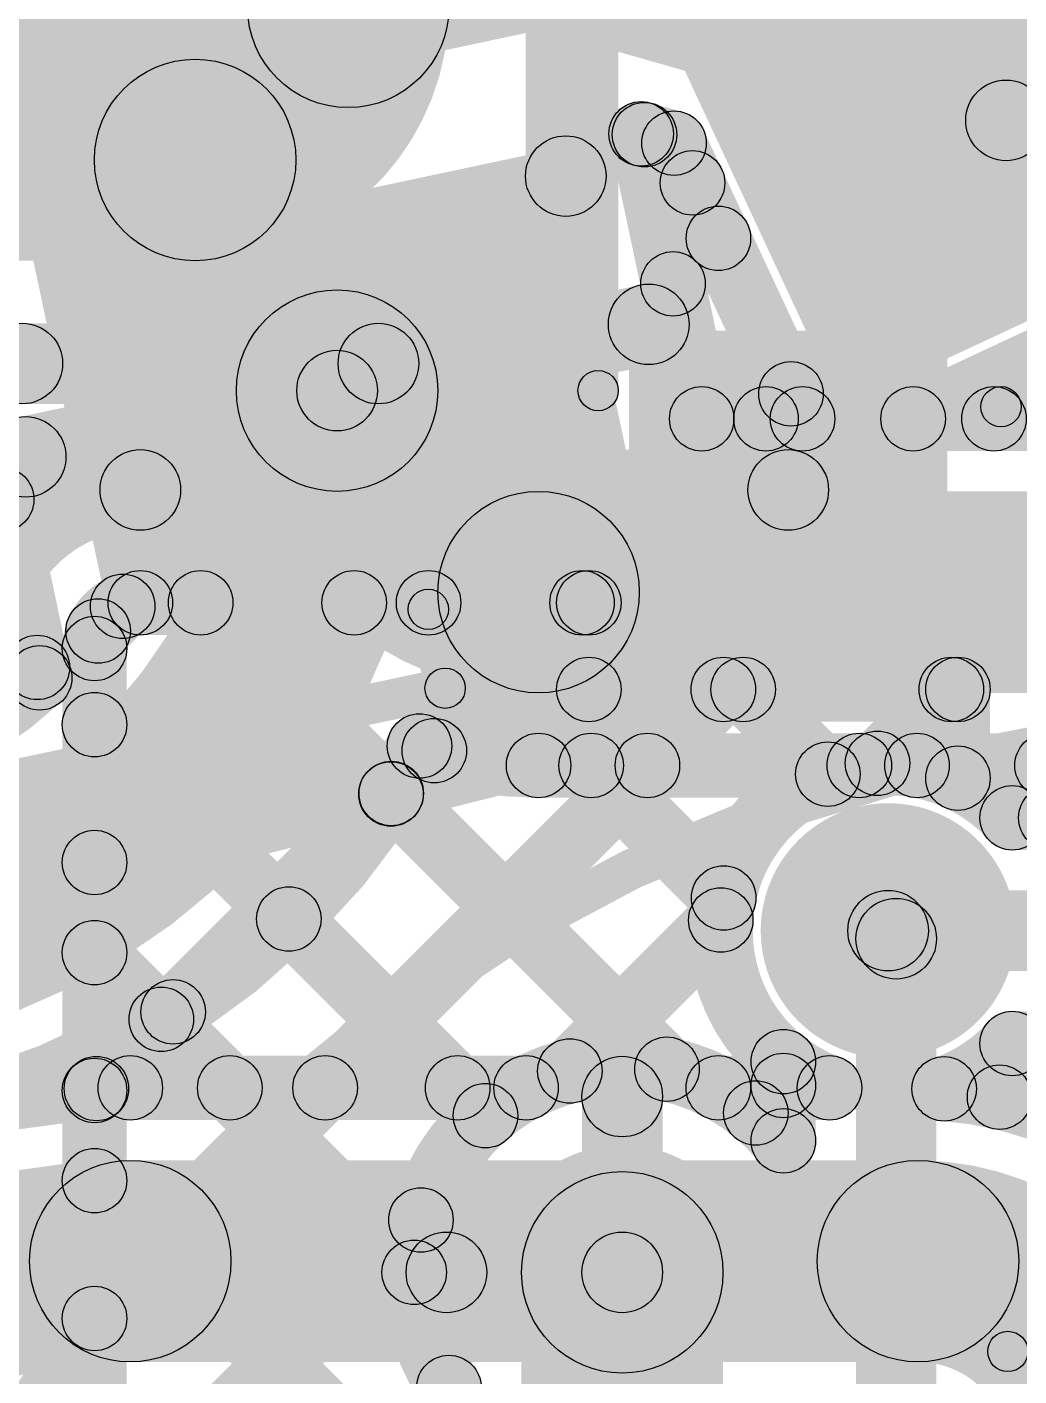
# Model space of a CAD drawing. Header units: millimetres. Extents: x -2.17 to 2.17, y -2.17 to 2.17.
# Drawn here: x 0.1841 to 0.3072, y -0.8829 to -0.7155 of the extents above; entities that cross this region are included whole.
import ezdxf

# ---------------------------------------------------------------- set-up
doc = ezdxf.new("R2010")
doc.units = ezdxf.units.MM
doc.header["$MEASUREMENT"] = 0
for name, color, linetype in [('BottomLayer', 5, 'Continuous'), ('BottomOverlay', 54, 'Continuous'), ('BottomPaste', 16, 'Continuous'), ('BottomSolder', 6, 'Continuous'), ('Mechanical2', 216, 'Continuous'), ('TopLayer', 1, 'Continuous'), ('TopOverlay', 2, 'Continuous'), ('TopPaste', 8, 'Continuous'), ('TopSolder', 216, 'Continuous'), ('ViaHoleLayer', 16, 'Continuous')]:
    doc.layers.add(name, color=color, linetype=linetype)

# ---------------------------------------------------------------- blocks, each defined once
blk = doc.blocks.new('YS_SBZ9032C03R16_B_10')
at = {"layer": 'BottomOverlay', "const_width": 0.005}
blk.add_lwpolyline([(0.17434, -0.04428, -0.777083), (-0.17427, -0.04458)], format="xyb", dxfattribs=at)
blk = doc.blocks.new('WS2812B_M____249')
at = {"layer": 'TopLayer'}
for points in [[(0.03504, 0.05079), (0.09409, 0.05079), (0.09409, 0.01142), (0.03504, 0.01142)], [(0.03504, -0.01142), (0.09409, -0.01142), (0.09409, -0.05079), (0.03504, -0.05079)]]:
    blk.add_hatch(color=1, dxfattribs=at).paths.add_polyline_path(points)
at = {"layer": 'TopOverlay'}
h = blk.add_hatch(color=2, dxfattribs=at)
edge = h.paths.add_edge_path()
edge.add_arc((0.07, -0.06), 0.0025, 0, 360)
for points in [[(0.0675, -0.06), (0.0725, -0.06), (0.0725, -0.07), (0.0675, -0.07)], [(-0.07, -0.0725), (-0.07, -0.0675), (0.07, -0.0675), (0.07, -0.0725)]]:
    blk.add_hatch(color=2, dxfattribs=at).paths.add_polyline_path(points)
h = blk.add_hatch(color=2, dxfattribs=at)
edge = h.paths.add_edge_path()
edge.add_arc((0.07, -0.07), 0.0025, 0, 360)
h = blk.add_hatch(color=2, dxfattribs=at)
edge = h.paths.add_edge_path()
edge.add_arc((0.07, -0.07), 0.0025, 0, 360)
at = {"layer": 'TopPaste'}
for points in [[(0.03504, 0.05079), (0.09409, 0.05079), (0.09409, 0.01142), (0.03504, 0.01142)], [(0.03504, -0.01142), (0.09409, -0.01142), (0.09409, -0.05079), (0.03504, -0.05079)]]:
    blk.add_hatch(color=8, dxfattribs=at).paths.add_polyline_path(points)
at = {"layer": 'TopSolder'}
for points in [[(0.03104, 0.05479), (0.09809, 0.05479), (0.09809, 0.00742), (0.03104, 0.00742)], [(0.03104, -0.00742), (0.09809, -0.00742), (0.09809, -0.05479), (0.03104, -0.05479)]]:
    blk.add_hatch(color=216, dxfattribs=at).paths.add_polyline_path(points)
at = {"layer": 'TopOverlay'}
for centre in [(0.07, -0.06), (0.07, -0.07), (0.07, -0.07)]:
    blk.add_circle(centre, 0.0025, dxfattribs=at)
blk = doc.blocks.new('WS2812B_M____250')
at = {"layer": 'TopLayer'}
blk.add_hatch(color=1, dxfattribs=at).paths.add_polyline_path([(-0.09409, -0.01142), (-0.03504, -0.01142), (-0.03504, -0.05079), (-0.09409, -0.05079)])
at = {"layer": 'TopPaste'}
blk.add_hatch(color=8, dxfattribs=at).paths.add_polyline_path([(-0.09409, -0.01142), (-0.03504, -0.01142), (-0.03504, -0.05079), (-0.09409, -0.05079)])
at = {"layer": 'TopSolder'}
blk.add_hatch(color=216, dxfattribs=at).paths.add_polyline_path([(-0.09809, -0.00742), (-0.03104, -0.00742), (-0.03104, -0.05479), (-0.09809, -0.05479)])
blk = doc.blocks.new('SOT23_3_B_284')
at = {"layer": 'BottomLayer'}
for points in [[(-0.02166, 0.02657), (-0.05316, 0.02657), (-0.05316, 0.05807), (-0.02166, 0.05807)], [(0.05314, 0.02657), (0.02165, 0.02657), (0.02165, 0.05807), (0.05314, 0.05807)], [(0.01574, -0.05807), (-0.01575, -0.05807), (-0.01575, -0.02657), (0.01574, -0.02657)]]:
    blk.add_hatch(color=5, dxfattribs=at).paths.add_polyline_path(points)
at = {"layer": 'BottomOverlay'}
h = blk.add_hatch(color=54, dxfattribs=at)
edge = h.paths.add_edge_path()
edge.add_arc((-0.066, 0.045), 0.0025, 0, 360)
h = blk.add_hatch(color=54, dxfattribs=at)
edge = h.paths.add_edge_path()
edge.add_arc((-0.06, 0.045), 0.0025, 0, 360)
h = blk.add_hatch(color=54, dxfattribs=at)
edge = h.paths.add_edge_path()
edge.add_arc((-0.01101, 0.032), 0.0025, 0, 360)
for points in [[(0.01099, 0.0345), (0.01099, 0.0295), (-0.01101, 0.0295), (-0.01101, 0.0345)], [(-0.06351, 0.03), (-0.05851, 0.03), (-0.05851, -0.029), (-0.06351, -0.029)], [(0.05849, 0.03), (0.06349, 0.03), (0.06349, -0.029), (0.05849, -0.029)], [(-0.02601, -0.0265), (-0.02601, -0.0315), (-0.06101, -0.0315), (-0.06101, -0.0265)], [(0.06099, -0.0265), (0.06099, -0.0315), (0.02599, -0.0315), (0.02599, -0.0265)]]:
    blk.add_hatch(color=54, dxfattribs=at).paths.add_polyline_path(points)
h = blk.add_hatch(color=54, dxfattribs=at)
edge = h.paths.add_edge_path()
edge.add_arc((0.01099, 0.032), 0.0025, 0, 360)
h = blk.add_hatch(color=54, dxfattribs=at)
edge = h.paths.add_edge_path()
edge.add_arc((-0.06101, 0.03), 0.0025, 0, 360)
h = blk.add_hatch(color=54, dxfattribs=at)
edge = h.paths.add_edge_path()
edge.add_arc((0.06099, 0.03), 0.0025, 0, 360)
h = blk.add_hatch(color=54, dxfattribs=at)
edge = h.paths.add_edge_path()
edge.add_arc((-0.06101, -0.029), 0.0025, 0, 360)
h = blk.add_hatch(color=54, dxfattribs=at)
edge = h.paths.add_edge_path()
edge.add_arc((-0.06101, -0.029), 0.0025, 0, 360)
h = blk.add_hatch(color=54, dxfattribs=at)
edge = h.paths.add_edge_path()
edge.add_arc((-0.02601, -0.029), 0.0025, 0, 360)
h = blk.add_hatch(color=54, dxfattribs=at)
edge = h.paths.add_edge_path()
edge.add_arc((0.02599, -0.029), 0.0025, 0, 360)
h = blk.add_hatch(color=54, dxfattribs=at)
edge = h.paths.add_edge_path()
edge.add_arc((0.06099, -0.029), 0.0025, 0, 360)
h = blk.add_hatch(color=54, dxfattribs=at)
edge = h.paths.add_edge_path()
edge.add_arc((0.06099, -0.029), 0.0025, 0, 360)
at = {"layer": 'BottomPaste'}
for points in [[(-0.02166, 0.02657), (-0.05316, 0.02657), (-0.05316, 0.05807), (-0.02166, 0.05807)], [(0.05314, 0.02657), (0.02165, 0.02657), (0.02165, 0.05807), (0.05314, 0.05807)], [(0.01574, -0.05807), (-0.01575, -0.05807), (-0.01575, -0.02657), (0.01574, -0.02657)]]:
    blk.add_hatch(color=16, dxfattribs=at).paths.add_polyline_path(points)
at = {"layer": 'BottomSolder'}
for points in [[(-0.01766, 0.02257), (-0.05716, 0.02257), (-0.05716, 0.06207), (-0.01766, 0.06207)], [(0.05714, 0.02257), (0.01765, 0.02257), (0.01765, 0.06207), (0.05714, 0.06207)], [(0.01974, -0.06207), (-0.01975, -0.06207), (-0.01975, -0.02257), (0.01974, -0.02257)]]:
    blk.add_hatch(color=6, dxfattribs=at).paths.add_polyline_path(points)
at = {"layer": 'BottomOverlay', "const_width": 0.005}
blk.add_lwpolyline([(-0.06, 0.045, 1), (-0.066, 0.045, 1)], format="xyb", close=True, dxfattribs=at)
at = {"layer": 'BottomOverlay'}
for centre in [(-0.066, 0.045), (-0.06, 0.045), (-0.01101, 0.032), (0.01099, 0.032), (-0.06101, 0.03), (0.06099, 0.03), (-0.06101, -0.029), (-0.06101, -0.029), (-0.02601, -0.029), (0.02599, -0.029), (0.06099, -0.029), (0.06099, -0.029)]:
    blk.add_circle(centre, 0.0025, dxfattribs=at)
blk = doc.blocks.new('C__0402_396')
at = {"layer": 'TopLayer'}
for points in [[(-0.0275, -0.0125), (-0.0275, 0.0125), (-0.0095, 0.0125), (-0.0095, -0.0125)], [(0.0095, -0.0125), (0.0095, 0.0125), (0.0275, 0.0125), (0.0275, -0.0125)]]:
    blk.add_hatch(color=1, dxfattribs=at).paths.add_polyline_path(points)
at = {"layer": 'TopOverlay'}
h = blk.add_hatch(color=2, dxfattribs=at)
edge = h.paths.add_edge_path()
edge.add_arc((-0.031, 0.016), 0.0025, 0, 360)
h = blk.add_hatch(color=2, dxfattribs=at)
edge = h.paths.add_edge_path()
edge.add_arc((-0.031, 0.016), 0.0025, 0, 360)
for points in [[(-0.011, 0.0185), (-0.011, 0.0135), (-0.031, 0.0135), (-0.031, 0.0185)], [(0.031, 0.0185), (0.031, 0.0135), (0.011, 0.0135), (0.011, 0.0185)], [(-0.0285, -0.016), (-0.0335, -0.016), (-0.0335, 0.016), (-0.0285, 0.016)], [(0.0335, -0.016), (0.0285, -0.016), (0.0285, 0.016), (0.0335, 0.016)], [(-0.011, -0.0135), (-0.011, -0.0185), (-0.031, -0.0185), (-0.031, -0.0135)], [(0.031, -0.0135), (0.031, -0.0185), (0.011, -0.0185), (0.011, -0.0135)]]:
    blk.add_hatch(color=2, dxfattribs=at).paths.add_polyline_path(points)
h = blk.add_hatch(color=2, dxfattribs=at)
edge = h.paths.add_edge_path()
edge.add_arc((-0.011, 0.016), 0.0025, 0, 360)
h = blk.add_hatch(color=2, dxfattribs=at)
edge = h.paths.add_edge_path()
edge.add_arc((0.011, 0.016), 0.0025, 0, 360)
h = blk.add_hatch(color=2, dxfattribs=at)
edge = h.paths.add_edge_path()
edge.add_arc((0.031, 0.016), 0.0025, 0, 360)
h = blk.add_hatch(color=2, dxfattribs=at)
edge = h.paths.add_edge_path()
edge.add_arc((0.031, 0.016), 0.0025, 0, 360)
h = blk.add_hatch(color=2, dxfattribs=at)
edge = h.paths.add_edge_path()
edge.add_arc((-0.031, -0.016), 0.0025, 0, 360)
h = blk.add_hatch(color=2, dxfattribs=at)
edge = h.paths.add_edge_path()
edge.add_arc((-0.031, -0.016), 0.0025, 0, 360)
h = blk.add_hatch(color=2, dxfattribs=at)
edge = h.paths.add_edge_path()
edge.add_arc((-0.011, -0.016), 0.0025, 0, 360)
h = blk.add_hatch(color=2, dxfattribs=at)
edge = h.paths.add_edge_path()
edge.add_arc((0.011, -0.016), 0.0025, 0, 360)
h = blk.add_hatch(color=2, dxfattribs=at)
edge = h.paths.add_edge_path()
edge.add_arc((0.031, -0.016), 0.0025, 0, 360)
h = blk.add_hatch(color=2, dxfattribs=at)
edge = h.paths.add_edge_path()
edge.add_arc((0.031, -0.016), 0.0025, 0, 360)
at = {"layer": 'TopPaste'}
for points in [[(-0.0275, -0.0125), (-0.0275, 0.0125), (-0.0095, 0.0125), (-0.0095, -0.0125)], [(0.0095, -0.0125), (0.0095, 0.0125), (0.0275, 0.0125), (0.0275, -0.0125)]]:
    blk.add_hatch(color=8, dxfattribs=at).paths.add_polyline_path(points)
at = {"layer": 'TopSolder'}
for points in [[(-0.02986, -0.01486), (-0.02986, 0.01486), (-0.00714, 0.01486), (-0.00714, -0.01486)], [(0.00714, -0.01486), (0.00714, 0.01486), (0.02986, 0.01486), (0.02986, -0.01486)]]:
    blk.add_hatch(color=216, dxfattribs=at).paths.add_polyline_path(points)
at = {"layer": 'TopOverlay'}
for centre in [(-0.031, 0.016), (-0.031, 0.016), (-0.011, 0.016), (0.011, 0.016), (0.031, 0.016), (0.031, 0.016), (-0.031, -0.016), (-0.031, -0.016), (-0.011, -0.016), (0.011, -0.016), (0.031, -0.016), (0.031, -0.016)]:
    blk.add_circle(centre, 0.0025, dxfattribs=at)

msp = doc.modelspace()

# ---------------------------------------------------------------- hatches: boundary and pattern name
at = {"layer": 'BottomLayer'}
for points in [[(0.256, -0.734), (0.246, -0.734), (0.246, -0.658), (0.256, -0.658)], [(0.156, -0.7445), (0.156, -0.7195), (0.205, -0.7195), (0.205, -0.7445)], [(0.18355, -0.76225), (0.18355, -0.75225), (0.22775, -0.75225), (0.22775, -0.76225)], [(0.1982, -0.77793), (0.1982, -0.76793), (0.2786, -0.76793), (0.2786, -0.77793)], [(0.1982, -0.79093), (0.1982, -0.78293), (0.25386, -0.78293), (0.25386, -0.79093)], [(0.19535, -0.82198), (0.18969, -0.81632), (0.22191, -0.7841), (0.22756, -0.78976)], [(0.19535, -0.85026), (0.18969, -0.8446), (0.25019, -0.7841), (0.25585, -0.78976)], [(0.19578, -0.79326), (0.19013, -0.7876), (0.19319, -0.78454), (0.19884, -0.7902)], [(0.20286, -0.78976), (0.20852, -0.7841), (0.26638, -0.84196), (0.26072, -0.84762)], [(0.23114, -0.78976), (0.2368, -0.7841), (0.27342, -0.82072), (0.26776, -0.82638)], [(0.25786, -0.79768), (0.24986, -0.79768), (0.24986, -0.78693), (0.25786, -0.78693)], [(0.19652, -0.93818), (0.18852, -0.93818), (0.18852, -0.79261), (0.19652, -0.79261)], [(0.19535, -0.87855), (0.18969, -0.87289), (0.26773, -0.79485), (0.27338, -0.80051)], [(0.25386, -0.80168), (0.25386, -0.79368), (0.29966, -0.79368), (0.29966, -0.80168)], [(0.27018, -0.80051), (0.27583, -0.79485), (0.28634, -0.80536), (0.28069, -0.81102)], [(0.29251, -0.80967), (0.28685, -0.80401), (0.29601, -0.79485), (0.30167, -0.80051)], [(0.30366, -0.80869), (0.29566, -0.80869), (0.29566, -0.79768), (0.30366, -0.79768)], [(0.18969, -0.80488), (0.19535, -0.79922), (0.24385, -0.84773), (0.2382, -0.85338)], [(0.25433, -0.84785), (0.24867, -0.84219), (0.2674, -0.82346), (0.27306, -0.82912)], [(0.18969, -0.83316), (0.19535, -0.8275), (0.23502, -0.86717), (0.22936, -0.87283)], [(0.297, -1.38061), (0.287, -1.38061), (0.287, -0.82861), (0.297, -0.82861)], [(0.27741, -0.85305), (0.27176, -0.84739), (0.27517, -0.84398), (0.28083, -0.84963)], [(0.282, -0.85368), (0.274, -0.85368), (0.274, -0.84386), (0.282, -0.84386)], [(0.263, -0.87), (0.253, -0.87), (0.253, -0.84819), (0.263, -0.84819)], [(0.18969, -0.86145), (0.19535, -0.85579), (0.23933, -0.89977), (0.23367, -0.90543)], [(0.19535, -0.90683), (0.18969, -0.90117), (0.23019, -0.86067), (0.23585, -0.86633)], [(0.23619, -0.875), (0.23619, -0.865), (0.258, -0.865), (0.258, -0.875)], [(0.2705, -1.14561), (0.2455, -1.14561), (0.2455, -0.87), (0.2705, -0.87)]]:
    msp.add_hatch(color=5, dxfattribs=at).paths.add_polyline_path(points)
h = msp.add_hatch(color=5, dxfattribs=at)
edge = h.paths.add_edge_path()
edge.add_arc((0.224, -0.713), 0.0125, 0, 360)
h = msp.add_hatch(color=5, dxfattribs=at)
edge = h.paths.add_edge_path()
edge.add_arc((0.224, -0.713), 0.0125, 0, 360)
h = msp.add_hatch(color=5, dxfattribs=at)
edge = h.paths.add_edge_path()
edge.add_arc((0.205, -0.732), 0.0125, 0, 360)
h = msp.add_hatch(color=5, dxfattribs=at)
edge = h.paths.add_edge_path()
edge.add_arc((0.205, -0.732), 0.0125, 0, 360)
h = msp.add_hatch(color=5, dxfattribs=at)
edge = h.paths.add_edge_path()
edge.add_arc((0.251, -0.734), 0.005, 0, 360)
h = msp.add_hatch(color=5, dxfattribs=at)
edge = h.paths.add_edge_path()
edge.add_arc((0.251, -0.734), 0.005, 0, 360)
h = msp.add_hatch(color=5, dxfattribs=at)
edge = h.paths.add_edge_path()
edge.add_arc((0.18355, -0.75725), 0.005, 0, 360)
h = msp.add_hatch(color=5, dxfattribs=at)
edge = h.paths.add_edge_path()
edge.add_arc((0.18355, -0.75725), 0.005, 0, 360)
h = msp.add_hatch(color=5, dxfattribs=at)
edge = h.paths.add_edge_path()
edge.add_arc((0.22775, -0.75725), 0.005, 0, 360)
h = msp.add_hatch(color=5, dxfattribs=at)
edge = h.paths.add_edge_path()
edge.add_arc((0.22775, -0.75725), 0.005, 0, 360)
h = msp.add_hatch(color=5, dxfattribs=at)
edge = h.paths.add_edge_path()
edge.add_arc((0.1982, -0.77293), 0.005, 0, 360)
h = msp.add_hatch(color=5, dxfattribs=at)
edge = h.paths.add_edge_path()
edge.add_arc((0.1982, -0.77293), 0.005, 0, 360)
h = msp.add_hatch(color=5, dxfattribs=at)
edge = h.paths.add_edge_path()
edge.add_arc((0.2786, -0.77293), 0.005, 0, 360)
h = msp.add_hatch(color=5, dxfattribs=at)
edge = h.paths.add_edge_path()
edge.add_arc((0.1982, -0.78693), 0.004, 0, 360)
h = msp.add_hatch(color=5, dxfattribs=at)
edge = h.paths.add_edge_path()
edge.add_arc((0.1982, -0.78693), 0.004, 0, 360)
h = msp.add_hatch(color=5, dxfattribs=at)
edge = h.paths.add_edge_path()
edge.add_arc((0.20569, -0.78693), 0.004, 0, 360)
h = msp.add_hatch(color=5, dxfattribs=at)
edge = h.paths.add_edge_path()
edge.add_arc((0.22473, -0.78693), 0.004, 0, 360)
h = msp.add_hatch(color=5, dxfattribs=at)
edge = h.paths.add_edge_path()
edge.add_arc((0.23397, -0.78693), 0.004, 0, 360)
h = msp.add_hatch(color=5, dxfattribs=at)
edge = h.paths.add_edge_path()
edge.add_arc((0.25302, -0.78693), 0.004, 0, 360)
h = msp.add_hatch(color=5, dxfattribs=at)
edge = h.paths.add_edge_path()
edge.add_arc((0.25386, -0.78693), 0.004, 0, 360)
h = msp.add_hatch(color=5, dxfattribs=at)
edge = h.paths.add_edge_path()
edge.add_arc((0.25386, -0.78693), 0.004, 0, 360)
h = msp.add_hatch(color=5, dxfattribs=at)
edge = h.paths.add_edge_path()
edge.add_arc((0.19601, -0.78737), 0.004, 0, 360)
h = msp.add_hatch(color=5, dxfattribs=at)
edge = h.paths.add_edge_path()
edge.add_arc((0.19296, -0.79043), 0.004, 0, 360)
h = msp.add_hatch(color=5, dxfattribs=at)
edge = h.paths.add_edge_path()
edge.add_arc((0.19252, -0.79261), 0.004, 0, 360)
h = msp.add_hatch(color=5, dxfattribs=at)
edge = h.paths.add_edge_path()
edge.add_arc((0.19252, -0.79261), 0.004, 0, 360)
h = msp.add_hatch(color=5, dxfattribs=at)
edge = h.paths.add_edge_path()
edge.add_arc((0.25386, -0.79768), 0.004, 0, 360)
h = msp.add_hatch(color=5, dxfattribs=at)
edge = h.paths.add_edge_path()
edge.add_arc((0.25386, -0.79768), 0.004, 0, 360)
h = msp.add_hatch(color=5, dxfattribs=at)
edge = h.paths.add_edge_path()
edge.add_arc((0.27055, -0.79768), 0.004, 0, 360)
h = msp.add_hatch(color=5, dxfattribs=at)
edge = h.paths.add_edge_path()
edge.add_arc((0.27301, -0.79768), 0.004, 0, 360)
h = msp.add_hatch(color=5, dxfattribs=at)
edge = h.paths.add_edge_path()
edge.add_arc((0.29884, -0.79768), 0.004, 0, 360)
h = msp.add_hatch(color=5, dxfattribs=at)
edge = h.paths.add_edge_path()
edge.add_arc((0.29966, -0.79768), 0.004, 0, 360)
h = msp.add_hatch(color=5, dxfattribs=at)
edge = h.paths.add_edge_path()
edge.add_arc((0.29966, -0.79768), 0.004, 0, 360)
h = msp.add_hatch(color=5, dxfattribs=at)
edge = h.paths.add_edge_path()
edge.add_arc((0.19252, -0.80205), 0.004, 0, 360)
h = msp.add_hatch(color=5, dxfattribs=at)
edge = h.paths.add_edge_path()
edge.add_arc((0.28968, -0.80684), 0.004, 0, 360)
h = msp.add_hatch(color=5, dxfattribs=at)
edge = h.paths.add_edge_path()
edge.add_arc((0.28352, -0.80819), 0.004, 0, 360)
h = msp.add_hatch(color=5, dxfattribs=at)
edge = h.paths.add_edge_path()
edge.add_arc((0.29966, -0.80869), 0.004, 0, 360)
h = msp.add_hatch(color=5, dxfattribs=at)
edge = h.paths.add_edge_path()
edge.add_arc((0.29966, -0.80869), 0.004, 0, 360)
h = msp.add_hatch(color=5, dxfattribs=at)
edge = h.paths.add_edge_path()
edge.add_arc((0.19252, -0.81915), 0.004, 0, 360)
h = msp.add_hatch(color=5, dxfattribs=at)
edge = h.paths.add_edge_path()
edge.add_arc((0.291, -0.82761), 0.01181, 0, 360)
h = msp.add_hatch(color=5, dxfattribs=at)
edge = h.paths.add_edge_path()
edge.add_arc((0.27059, -0.82355), 0.004, 0, 360)
h = msp.add_hatch(color=5, dxfattribs=at)
edge = h.paths.add_edge_path()
edge.add_arc((0.27023, -0.82629), 0.004, 0, 360)
h = msp.add_hatch(color=5, dxfattribs=at)
edge = h.paths.add_edge_path()
edge.add_arc((0.291, -0.82761), 0.005, 0, 360)
h = msp.add_hatch(color=5, dxfattribs=at)
edge = h.paths.add_edge_path()
edge.add_arc((0.292, -0.82861), 0.005, 0, 360)
h = msp.add_hatch(color=5, dxfattribs=at)
edge = h.paths.add_edge_path()
edge.add_arc((0.292, -0.82861), 0.005, 0, 360)
h = msp.add_hatch(color=5, dxfattribs=at)
edge = h.paths.add_edge_path()
edge.add_arc((0.19252, -0.83033), 0.004, 0, 360)
h = msp.add_hatch(color=5, dxfattribs=at)
edge = h.paths.add_edge_path()
edge.add_arc((0.278, -0.84386), 0.004, 0, 360)
h = msp.add_hatch(color=5, dxfattribs=at)
edge = h.paths.add_edge_path()
edge.add_arc((0.278, -0.84386), 0.004, 0, 360)
h = msp.add_hatch(color=5, dxfattribs=at)
edge = h.paths.add_edge_path()
edge.add_arc((0.2515, -0.84502), 0.004, 0, 360)
h = msp.add_hatch(color=5, dxfattribs=at)
edge = h.paths.add_edge_path()
edge.add_arc((0.26355, -0.84479), 0.004, 0, 360)
h = msp.add_hatch(color=5, dxfattribs=at)
edge = h.paths.add_edge_path()
edge.add_arc((0.19252, -0.84743), 0.004, 0, 360)
h = msp.add_hatch(color=5, dxfattribs=at)
edge = h.paths.add_edge_path()
edge.add_arc((0.258, -0.84819), 0.005, 0, 360)
h = msp.add_hatch(color=5, dxfattribs=at)
edge = h.paths.add_edge_path()
edge.add_arc((0.278, -0.84681), 0.004, 0, 360)
h = msp.add_hatch(color=5, dxfattribs=at)
edge = h.paths.add_edge_path()
edge.add_arc((0.24103, -0.85056), 0.004, 0, 360)
h = msp.add_hatch(color=5, dxfattribs=at)
edge = h.paths.add_edge_path()
edge.add_arc((0.27458, -0.85022), 0.004, 0, 360)
h = msp.add_hatch(color=5, dxfattribs=at)
edge = h.paths.add_edge_path()
edge.add_arc((0.278, -0.85368), 0.004, 0, 360)
h = msp.add_hatch(color=5, dxfattribs=at)
edge = h.paths.add_edge_path()
edge.add_arc((0.278, -0.85368), 0.004, 0, 360)
h = msp.add_hatch(color=5, dxfattribs=at)
edge = h.paths.add_edge_path()
edge.add_arc((0.19252, -0.85862), 0.004, 0, 360)
h = msp.add_hatch(color=5, dxfattribs=at)
edge = h.paths.add_edge_path()
edge.add_arc((0.258, -0.87), 0.0125, 0, 360)
h = msp.add_hatch(color=5, dxfattribs=at)
edge = h.paths.add_edge_path()
edge.add_arc((0.258, -0.87), 0.01181, 0, 360)
h = msp.add_hatch(color=5, dxfattribs=at)
edge = h.paths.add_edge_path()
edge.add_arc((0.23302, -0.8635), 0.004, 0, 360)
h = msp.add_hatch(color=5, dxfattribs=at)
edge = h.paths.add_edge_path()
edge.add_arc((0.23619, -0.87), 0.005, 0, 360)
h = msp.add_hatch(color=5, dxfattribs=at)
edge = h.paths.add_edge_path()
edge.add_arc((0.258, -0.87), 0.005, 0, 360)
h = msp.add_hatch(color=5, dxfattribs=at)
edge = h.paths.add_edge_path()
edge.add_arc((0.258, -0.87), 0.005, 0, 360)
h = msp.add_hatch(color=5, dxfattribs=at)
edge = h.paths.add_edge_path()
edge.add_arc((0.23219, -0.87), 0.004, 0, 360)
h = msp.add_hatch(color=5, dxfattribs=at)
edge = h.paths.add_edge_path()
edge.add_arc((0.19252, -0.87572), 0.004, 0, 360)
h = msp.add_hatch(color=5, dxfattribs=at)
edge = h.paths.add_edge_path()
edge.add_arc((0.2365, -0.88428), 0.004, 0, 360)
h = msp.add_hatch(color=5, dxfattribs=at)
edge = h.paths.add_edge_path()
edge.add_arc((0.2365, -0.88428), 0.004, 0, 360)
at = {"layer": 'BottomSolder'}
h = msp.add_hatch(color=6, dxfattribs=at)
edge = h.paths.add_edge_path()
edge.add_arc((0.291, -0.82761), 0.01581, 0, 360)
h = msp.add_hatch(color=6, dxfattribs=at)
edge = h.paths.add_edge_path()
edge.add_arc((0.258, -0.87), 0.01581, 0, 360)
at = {"layer": 'TopLayer'}
for points in [[(0.20832, -0.70457), (0.21106, -0.69495), (0.307, -0.72228), (0.30426, -0.73189)], [(0.25793, -0.73169), (0.26358, -0.72604), (0.26956, -0.73201), (0.2639, -0.73767)], [(0.25925, -0.7326), (0.26145, -0.7249), (0.26553, -0.72606), (0.26334, -0.73376)], [(0.25644, -0.72958), (0.26426, -0.72792), (0.27178, -0.76328), (0.26395, -0.76494)], [(0.26081, -0.7316), (0.26806, -0.72822), (0.28401, -0.76242), (0.27676, -0.7658)], [(0.12147, -0.73666), (0.12713, -0.731), (0.18825, -0.79212), (0.18259, -0.79778)], [(0.29579, -0.76774), (0.29241, -0.76049), (0.35098, -0.73318), (0.35436, -0.74043)], [(0.16913, -0.73754), (0.17696, -0.73588), (0.18961, -0.79542), (0.18179, -0.79708)], [(0.26714, -0.75019), (0.26148, -0.74453), (0.26711, -0.7389), (0.27277, -0.74455)], [(0.22366, -0.7655), (0.22158, -0.75572), (0.26025, -0.7475), (0.26233, -0.75728)], [(0.30695, -0.76694), (0.3013, -0.76128), (0.31006, -0.75252), (0.31571, -0.75818)], [(0.185, -0.77372), (0.18292, -0.76394), (0.22158, -0.75572), (0.22366, -0.7655)], [(0.27867, -0.76694), (0.27301, -0.76128), (0.27611, -0.75819), (0.28177, -0.76384)], [(0.26787, -0.76811), (0.26787, -0.76011), (0.28038, -0.76011), (0.28038, -0.76811)], [(0.2941, -0.76811), (0.2941, -0.76011), (0.35652, -0.76011), (0.35652, -0.76811)], [(0.24762, -0.79811), (0.24762, -0.77311), (0.35652, -0.77311), (0.35652, -0.79811)], [(0.23213, -0.81348), (0.22647, -0.80782), (0.23185, -0.80244), (0.23751, -0.8081)], [(0.24762, -0.81111), (0.24762, -0.80311), (0.28742, -0.80311), (0.28742, -0.81111)], [(0.29458, -0.81111), (0.29458, -0.80311), (0.35652, -0.80311), (0.35652, -0.81111)], [(0.22395, -0.84994), (0.2183, -0.84428), (0.2583, -0.80428), (0.26395, -0.80994)], [(0.25132, -0.80994), (0.25698, -0.80428), (0.27342, -0.82072), (0.26776, -0.82638)], [(0.22651, -0.81342), (0.23217, -0.80776), (0.26638, -0.84196), (0.26072, -0.84762)], [(0.3064, -0.81761), (0.3064, -0.80961), (0.36864, -0.80961), (0.36864, -0.81761)], [(0.2138, -0.82899), (0.21946, -0.82333), (0.24041, -0.84428), (0.23475, -0.84994)], [(0.291, -0.83261), (0.291, -0.82261), (0.36864, -0.82261), (0.36864, -0.83261)], [(0.25433, -0.84785), (0.24867, -0.84219), (0.2674, -0.82346), (0.27306, -0.82912)], [(0.19558, -0.85003), (0.18992, -0.84438), (0.19944, -0.83485), (0.2051, -0.84051)], [(0.19797, -0.84144), (0.20363, -0.83579), (0.21213, -0.84428), (0.20647, -0.84994)], [(0.3064, -0.84561), (0.3064, -0.83761), (0.36864, -0.83761), (0.36864, -0.84561)], [(0.30766, -0.85109), (0.302, -0.84543), (0.30865, -0.83878), (0.31431, -0.84444)], [(0.19695, -0.85111), (0.19695, -0.84311), (0.24607, -0.84311), (0.24607, -0.85111)], [(0.26993, -0.85111), (0.26993, -0.84311), (0.28373, -0.84311), (0.28373, -0.85111)], [(0.263, -0.87), (0.253, -0.87), (0.253, -0.84819), (0.263, -0.84819)], [(0.19695, -0.88111), (0.19695, -0.85611), (0.29471, -0.85611), (0.29471, -0.88111)], [(0.263, -0.89181), (0.253, -0.89181), (0.253, -0.87), (0.263, -0.87)]]:
    msp.add_hatch(color=1, dxfattribs=at).paths.add_polyline_path(points)
h = msp.add_hatch(color=1, dxfattribs=at)
edge = h.paths.add_edge_path()
edge.add_arc((0.30563, -0.72709), 0.005, 0, 360)
h = msp.add_hatch(color=1, dxfattribs=at)
edge = h.paths.add_edge_path()
edge.add_arc((0.26035, -0.72875), 0.004, 0, 360)
h = msp.add_hatch(color=1, dxfattribs=at)
edge = h.paths.add_edge_path()
edge.add_arc((0.26035, -0.72875), 0.004, 0, 360)
h = msp.add_hatch(color=1, dxfattribs=at)
edge = h.paths.add_edge_path()
edge.add_arc((0.26076, -0.72886), 0.004, 0, 360)
h = msp.add_hatch(color=1, dxfattribs=at)
edge = h.paths.add_edge_path()
edge.add_arc((0.26443, -0.72991), 0.004, 0, 360)
h = msp.add_hatch(color=1, dxfattribs=at)
edge = h.paths.add_edge_path()
edge.add_arc((0.26443, -0.72991), 0.004, 0, 360)
h = msp.add_hatch(color=1, dxfattribs=at)
edge = h.paths.add_edge_path()
edge.add_arc((0.26673, -0.73484), 0.004, 0, 360)
h = msp.add_hatch(color=1, dxfattribs=at)
edge = h.paths.add_edge_path()
edge.add_arc((0.26994, -0.74172), 0.004, 0, 360)
h = msp.add_hatch(color=1, dxfattribs=at)
edge = h.paths.add_edge_path()
edge.add_arc((0.26431, -0.74736), 0.004, 0, 360)
h = msp.add_hatch(color=1, dxfattribs=at)
edge = h.paths.add_edge_path()
edge.add_arc((0.26129, -0.75239), 0.005, 0, 360)
h = msp.add_hatch(color=1, dxfattribs=at)
edge = h.paths.add_edge_path()
edge.add_arc((0.22262, -0.76061), 0.0125, 0, 360)
h = msp.add_hatch(color=1, dxfattribs=at)
edge = h.paths.add_edge_path()
edge.add_arc((0.22262, -0.76061), 0.0125, 0, 360)
h = msp.add_hatch(color=1, dxfattribs=at)
edge = h.paths.add_edge_path()
edge.add_arc((0.22262, -0.76061), 0.005, 0, 360)
h = msp.add_hatch(color=1, dxfattribs=at)
edge = h.paths.add_edge_path()
edge.add_arc((0.22262, -0.76061), 0.005, 0, 360)
h = msp.add_hatch(color=1, dxfattribs=at)
edge = h.paths.add_edge_path()
edge.add_arc((0.27894, -0.76101), 0.004, 0, 360)
h = msp.add_hatch(color=1, dxfattribs=at)
edge = h.paths.add_edge_path()
edge.add_arc((0.26787, -0.76411), 0.004, 0, 360)
h = msp.add_hatch(color=1, dxfattribs=at)
edge = h.paths.add_edge_path()
edge.add_arc((0.26787, -0.76411), 0.004, 0, 360)
h = msp.add_hatch(color=1, dxfattribs=at)
edge = h.paths.add_edge_path()
edge.add_arc((0.27584, -0.76411), 0.004, 0, 360)
h = msp.add_hatch(color=1, dxfattribs=at)
edge = h.paths.add_edge_path()
edge.add_arc((0.28038, -0.76411), 0.004, 0, 360)
h = msp.add_hatch(color=1, dxfattribs=at)
edge = h.paths.add_edge_path()
edge.add_arc((0.28038, -0.76411), 0.004, 0, 360)
h = msp.add_hatch(color=1, dxfattribs=at)
edge = h.paths.add_edge_path()
edge.add_arc((0.2941, -0.76411), 0.004, 0, 360)
h = msp.add_hatch(color=1, dxfattribs=at)
edge = h.paths.add_edge_path()
edge.add_arc((0.2941, -0.76411), 0.004, 0, 360)
h = msp.add_hatch(color=1, dxfattribs=at)
edge = h.paths.add_edge_path()
edge.add_arc((0.30413, -0.76411), 0.004, 0, 360)
h = msp.add_hatch(color=1, dxfattribs=at)
edge = h.paths.add_edge_path()
edge.add_arc((0.18396, -0.76883), 0.005, 0, 360)
h = msp.add_hatch(color=1, dxfattribs=at)
edge = h.paths.add_edge_path()
edge.add_arc((0.18099, -0.77411), 0.004, 0, 360)
h = msp.add_hatch(color=1, dxfattribs=at)
edge = h.paths.add_edge_path()
edge.add_arc((0.24762, -0.78561), 0.0125, 0, 360)
h = msp.add_hatch(color=1, dxfattribs=at)
edge = h.paths.add_edge_path()
edge.add_arc((0.24762, -0.78561), 0.0125, 0, 360)
h = msp.add_hatch(color=1, dxfattribs=at)
edge = h.paths.add_edge_path()
edge.add_arc((0.18542, -0.79495), 0.004, 0, 360)
h = msp.add_hatch(color=1, dxfattribs=at)
edge = h.paths.add_edge_path()
edge.add_arc((0.1857, -0.79625), 0.004, 0, 360)
h = msp.add_hatch(color=1, dxfattribs=at)
edge = h.paths.add_edge_path()
edge.add_arc((0.1857, -0.79625), 0.004, 0, 360)
h = msp.add_hatch(color=1, dxfattribs=at)
edge = h.paths.add_edge_path()
edge.add_arc((0.23285, -0.8047), 0.004, 0, 360)
h = msp.add_hatch(color=1, dxfattribs=at)
edge = h.paths.add_edge_path()
edge.add_arc((0.23285, -0.8047), 0.004, 0, 360)
h = msp.add_hatch(color=1, dxfattribs=at)
edge = h.paths.add_edge_path()
edge.add_arc((0.23468, -0.80527), 0.004, 0, 360)
h = msp.add_hatch(color=1, dxfattribs=at)
edge = h.paths.add_edge_path()
edge.add_arc((0.24762, -0.80711), 0.004, 0, 360)
h = msp.add_hatch(color=1, dxfattribs=at)
edge = h.paths.add_edge_path()
edge.add_arc((0.24762, -0.80711), 0.004, 0, 360)
h = msp.add_hatch(color=1, dxfattribs=at)
edge = h.paths.add_edge_path()
edge.add_arc((0.25415, -0.80711), 0.004, 0, 360)
h = msp.add_hatch(color=1, dxfattribs=at)
edge = h.paths.add_edge_path()
edge.add_arc((0.26113, -0.80711), 0.004, 0, 360)
h = msp.add_hatch(color=1, dxfattribs=at)
edge = h.paths.add_edge_path()
edge.add_arc((0.28742, -0.80711), 0.004, 0, 360)
h = msp.add_hatch(color=1, dxfattribs=at)
edge = h.paths.add_edge_path()
edge.add_arc((0.28742, -0.80711), 0.004, 0, 360)
h = msp.add_hatch(color=1, dxfattribs=at)
edge = h.paths.add_edge_path()
edge.add_arc((0.29458, -0.80711), 0.004, 0, 360)
h = msp.add_hatch(color=1, dxfattribs=at)
edge = h.paths.add_edge_path()
edge.add_arc((0.29458, -0.80711), 0.004, 0, 360)
h = msp.add_hatch(color=1, dxfattribs=at)
edge = h.paths.add_edge_path()
edge.add_arc((0.31072, -0.80711), 0.004, 0, 360)
h = msp.add_hatch(color=1, dxfattribs=at)
edge = h.paths.add_edge_path()
edge.add_arc((0.2293, -0.81065), 0.004, 0, 360)
h = msp.add_hatch(color=1, dxfattribs=at)
edge = h.paths.add_edge_path()
edge.add_arc((0.22934, -0.81059), 0.004, 0, 360)
h = msp.add_hatch(color=1, dxfattribs=at)
edge = h.paths.add_edge_path()
edge.add_arc((0.3064, -0.81361), 0.004, 0, 360)
h = msp.add_hatch(color=1, dxfattribs=at)
edge = h.paths.add_edge_path()
edge.add_arc((0.3064, -0.81361), 0.004, 0, 360)
h = msp.add_hatch(color=1, dxfattribs=at)
edge = h.paths.add_edge_path()
edge.add_arc((0.31119, -0.81361), 0.004, 0, 360)
h = msp.add_hatch(color=1, dxfattribs=at)
edge = h.paths.add_edge_path()
edge.add_arc((0.291, -0.82761), 0.01181, 0, 360)
h = msp.add_hatch(color=1, dxfattribs=at)
edge = h.paths.add_edge_path()
edge.add_arc((0.27059, -0.82355), 0.004, 0, 360)
h = msp.add_hatch(color=1, dxfattribs=at)
edge = h.paths.add_edge_path()
edge.add_arc((0.21663, -0.82616), 0.004, 0, 360)
h = msp.add_hatch(color=1, dxfattribs=at)
edge = h.paths.add_edge_path()
edge.add_arc((0.27023, -0.82629), 0.004, 0, 360)
h = msp.add_hatch(color=1, dxfattribs=at)
edge = h.paths.add_edge_path()
edge.add_arc((0.291, -0.82761), 0.005, 0, 360)
h = msp.add_hatch(color=1, dxfattribs=at)
edge = h.paths.add_edge_path()
edge.add_arc((0.2008, -0.83861), 0.004, 0, 360)
h = msp.add_hatch(color=1, dxfattribs=at)
edge = h.paths.add_edge_path()
edge.add_arc((0.20227, -0.83768), 0.004, 0, 360)
h = msp.add_hatch(color=1, dxfattribs=at)
edge = h.paths.add_edge_path()
edge.add_arc((0.3064, -0.84161), 0.004, 0, 360)
h = msp.add_hatch(color=1, dxfattribs=at)
edge = h.paths.add_edge_path()
edge.add_arc((0.3064, -0.84161), 0.004, 0, 360)
h = msp.add_hatch(color=1, dxfattribs=at)
edge = h.paths.add_edge_path()
edge.add_arc((0.2515, -0.84502), 0.004, 0, 360)
h = msp.add_hatch(color=1, dxfattribs=at)
edge = h.paths.add_edge_path()
edge.add_arc((0.26355, -0.84479), 0.004, 0, 360)
h = msp.add_hatch(color=1, dxfattribs=at)
edge = h.paths.add_edge_path()
edge.add_arc((0.19275, -0.8472), 0.004, 0, 360)
h = msp.add_hatch(color=1, dxfattribs=at)
edge = h.paths.add_edge_path()
edge.add_arc((0.19695, -0.84711), 0.004, 0, 360)
h = msp.add_hatch(color=1, dxfattribs=at)
edge = h.paths.add_edge_path()
edge.add_arc((0.19695, -0.84711), 0.004, 0, 360)
h = msp.add_hatch(color=1, dxfattribs=at)
edge = h.paths.add_edge_path()
edge.add_arc((0.2093, -0.84711), 0.004, 0, 360)
h = msp.add_hatch(color=1, dxfattribs=at)
edge = h.paths.add_edge_path()
edge.add_arc((0.22113, -0.84711), 0.004, 0, 360)
h = msp.add_hatch(color=1, dxfattribs=at)
edge = h.paths.add_edge_path()
edge.add_arc((0.23758, -0.84711), 0.004, 0, 360)
h = msp.add_hatch(color=1, dxfattribs=at)
edge = h.paths.add_edge_path()
edge.add_arc((0.24607, -0.84711), 0.004, 0, 360)
h = msp.add_hatch(color=1, dxfattribs=at)
edge = h.paths.add_edge_path()
edge.add_arc((0.24607, -0.84711), 0.004, 0, 360)
h = msp.add_hatch(color=1, dxfattribs=at)
edge = h.paths.add_edge_path()
edge.add_arc((0.258, -0.84819), 0.005, 0, 360)
h = msp.add_hatch(color=1, dxfattribs=at)
edge = h.paths.add_edge_path()
edge.add_arc((0.26993, -0.84711), 0.004, 0, 360)
h = msp.add_hatch(color=1, dxfattribs=at)
edge = h.paths.add_edge_path()
edge.add_arc((0.26993, -0.84711), 0.004, 0, 360)
h = msp.add_hatch(color=1, dxfattribs=at)
edge = h.paths.add_edge_path()
edge.add_arc((0.28373, -0.84711), 0.004, 0, 360)
h = msp.add_hatch(color=1, dxfattribs=at)
edge = h.paths.add_edge_path()
edge.add_arc((0.28373, -0.84711), 0.004, 0, 360)
h = msp.add_hatch(color=1, dxfattribs=at)
edge = h.paths.add_edge_path()
edge.add_arc((0.29795, -0.84723), 0.004, 0, 360)
h = msp.add_hatch(color=1, dxfattribs=at)
edge = h.paths.add_edge_path()
edge.add_arc((0.29795, -0.84723), 0.004, 0, 360)
h = msp.add_hatch(color=1, dxfattribs=at)
edge = h.paths.add_edge_path()
edge.add_arc((0.30483, -0.84826), 0.004, 0, 360)
h = msp.add_hatch(color=1, dxfattribs=at)
edge = h.paths.add_edge_path()
edge.add_arc((0.19695, -0.86861), 0.0125, 0, 360)
h = msp.add_hatch(color=1, dxfattribs=at)
edge = h.paths.add_edge_path()
edge.add_arc((0.19695, -0.86861), 0.0125, 0, 360)
h = msp.add_hatch(color=1, dxfattribs=at)
edge = h.paths.add_edge_path()
edge.add_arc((0.29471, -0.86861), 0.0125, 0, 360)
h = msp.add_hatch(color=1, dxfattribs=at)
edge = h.paths.add_edge_path()
edge.add_arc((0.29471, -0.86861), 0.0125, 0, 360)
h = msp.add_hatch(color=1, dxfattribs=at)
edge = h.paths.add_edge_path()
edge.add_arc((0.258, -0.87), 0.01181, 0, 360)
h = msp.add_hatch(color=1, dxfattribs=at)
edge = h.paths.add_edge_path()
edge.add_arc((0.258, -0.87), 0.005, 0, 360)
h = msp.add_hatch(color=1, dxfattribs=at)
edge = h.paths.add_edge_path()
edge.add_arc((0.258, -0.87), 0.005, 0, 360)
h = msp.add_hatch(color=1, dxfattribs=at)
edge = h.paths.add_edge_path()
edge.add_arc((0.31838, -0.89228), 0.0125, 0, 360)
at = {"layer": 'TopSolder'}
h = msp.add_hatch(color=216, dxfattribs=at)
edge = h.paths.add_edge_path()
edge.add_arc((0.258, -0.87), 0.01581, 0, 360)
at = {"layer": 'ViaHoleLayer'}
h = msp.add_hatch(color=16, dxfattribs=at)
edge = h.paths.add_edge_path()
edge.add_arc((0.291, -0.82761), 0.00591, 0, 360)
h = msp.add_hatch(color=16, dxfattribs=at)
edge = h.paths.add_edge_path()
edge.add_arc((0.258, -0.87), 0.00591, 0, 360)

# ---------------------------------------------------------------- linework, layer by layer
at = {"layer": 'BottomLayer'}
for points, const_width in [([(0.224, -0.713, -0.414214), (0.205, -0.732)], 0.025), ([(0.251, -0.734, -0.414214), (0.22775, -0.75725)], 0.01), ([(0.159, -0.78181, -0.414214), (0.18355, -0.75725)], 0.01), ([(0.17852, -0.79261, -0.414214), (0.1982, -0.77293)], 0.01), ([(0.19252, -0.79261, -0.414214), (0.1982, -0.78693)], 0.008), ([(0.278, -0.84386, -0.884196), (0.29966, -0.80869)], 0.008), ([(0.291, -0.82761, -0.414214), (0.292, -0.82861)], 0.01), ([(0.2365, -0.88428, -0.952177), (0.278, -0.85368)], 0.008)]:
    msp.add_lwpolyline(points, format="xyb", dxfattribs=dict(at, const_width=const_width))
for centre, radius in [((0.224, -0.713), 0.0125), ((0.224, -0.713), 0.0125), ((0.205, -0.732), 0.0125), ((0.205, -0.732), 0.0125), ((0.251, -0.734), 0.005), ((0.251, -0.734), 0.005), ((0.18355, -0.75725), 0.005), ((0.18355, -0.75725), 0.005), ((0.22775, -0.75725), 0.005), ((0.22775, -0.75725), 0.005), ((0.1982, -0.77293), 0.005), ((0.1982, -0.77293), 0.005), ((0.2786, -0.77293), 0.005), ((0.1982, -0.78693), 0.004), ((0.1982, -0.78693), 0.004), ((0.20569, -0.78693), 0.004), ((0.22473, -0.78693), 0.004), ((0.23397, -0.78693), 0.004), ((0.25302, -0.78693), 0.004), ((0.25386, -0.78693), 0.004), ((0.25386, -0.78693), 0.004), ((0.19601, -0.78737), 0.004), ((0.19296, -0.79043), 0.004), ((0.19252, -0.79261), 0.004), ((0.19252, -0.79261), 0.004), ((0.25386, -0.79768), 0.004), ((0.25386, -0.79768), 0.004), ((0.27055, -0.79768), 0.004), ((0.27301, -0.79768), 0.004), ((0.29884, -0.79768), 0.004), ((0.29966, -0.79768), 0.004), ((0.29966, -0.79768), 0.004), ((0.19252, -0.80205), 0.004), ((0.28968, -0.80684), 0.004), ((0.28352, -0.80819), 0.004), ((0.29966, -0.80869), 0.004), ((0.29966, -0.80869), 0.004), ((0.19252, -0.81915), 0.004), ((0.27059, -0.82355), 0.004), ((0.27023, -0.82629), 0.004), ((0.291, -0.82761), 0.005), ((0.292, -0.82861), 0.005), ((0.292, -0.82861), 0.005), ((0.19252, -0.83033), 0.004), ((0.278, -0.84386), 0.004), ((0.278, -0.84386), 0.004), ((0.2515, -0.84502), 0.004), ((0.26355, -0.84479), 0.004), ((0.19252, -0.84743), 0.004), ((0.258, -0.84819), 0.005), ((0.278, -0.84681), 0.004), ((0.24103, -0.85056), 0.004), ((0.27458, -0.85022), 0.004), ((0.278, -0.85368), 0.004), ((0.278, -0.85368), 0.004), ((0.19252, -0.85862), 0.004), ((0.258, -0.87), 0.0125), ((0.23302, -0.8635), 0.004), ((0.23619, -0.87), 0.005), ((0.258, -0.87), 0.005), ((0.258, -0.87), 0.005), ((0.23219, -0.87), 0.004), ((0.19252, -0.87572), 0.004), ((0.2365, -0.88428), 0.004), ((0.2365, -0.88428), 0.004)]:
    msp.add_circle(centre, radius, dxfattribs=at)
at = {"layer": 'Mechanical2', "const_width": 0.01}
for points in [[(2.16535, 0.001, 1), (-2.16535, 0.001, 1)], [(2.08135, -0.01, 1), (-2.04935, -0.01, 1)], [(1.84055, 0.001, 1), (-1.84055, 0.001, 1)], [(1.6437, 0.001, 1), (-1.6437, 0.001, 1)], [(1.50394, 0, 1), (-1.50394, 0, 1)], [(1.30709, 0.001, 1), (-1.30709, 0.001, 1)], [(1.17323, 0.001, 1), (-1.17323, 0.001, 1)], [(0.97638, 0.001, 1), (-0.97638, 0.001, 1)], [(0.84252, 0.001, 1), (-0.84252, 0.001, 1)]]:
    msp.add_lwpolyline(points, format="xyb", close=True, dxfattribs=at)
at = {"layer": 'TopLayer'}
for points, const_width in [([(0.22262, -0.76061, -0.414214), (0.15223, -0.831)], 0.025), ([(0.24762, -0.78561, -0.414214), (0.22262, -0.76061)], 0.025), ([(0.1857, -0.79625, -0.19075), (0.15223, -0.8095)], 0.008), ([(0.23285, -0.8047, -0.274155), (0.15223, -0.8525)], 0.008), ([(0.24762, -0.80711, -0.080991), (0.23285, -0.8047)], 0.008), ([(0.28373, -0.84711, -0.764811), (0.28742, -0.80711)], 0.008), ([(0.29458, -0.80711, -0.166467), (0.3064, -0.81361)], 0.008), ([(0.3064, -0.84161, -0.12373), (0.29795, -0.84723)], 0.008), ([(0.24607, -0.84711, -0.244927), (0.26993, -0.84711)], 0.008), ([(0.12408, -0.88202, -0.227192), (0.19695, -0.84711)], 0.008), ([(0.29795, -0.84723, -0.18465), (0.32718, -0.86088)], 0.008), ([(0.12495, -0.94061, -0.414214), (0.19695, -0.86861)], 0.025), ([(0.29471, -0.86861, -0.414214), (0.31838, -0.89228)], 0.025)]:
    msp.add_lwpolyline(points, format="xyb", dxfattribs=dict(at, const_width=const_width))
for centre, radius in [((0.30563, -0.72709), 0.005), ((0.26035, -0.72875), 0.004), ((0.26035, -0.72875), 0.004), ((0.26076, -0.72886), 0.004), ((0.26443, -0.72991), 0.004), ((0.26443, -0.72991), 0.004), ((0.26673, -0.73484), 0.004), ((0.26994, -0.74172), 0.004), ((0.26431, -0.74736), 0.004), ((0.26129, -0.75239), 0.005), ((0.22262, -0.76061), 0.0125), ((0.22262, -0.76061), 0.0125), ((0.22262, -0.76061), 0.005), ((0.22262, -0.76061), 0.005), ((0.27894, -0.76101), 0.004), ((0.26787, -0.76411), 0.004), ((0.26787, -0.76411), 0.004), ((0.27584, -0.76411), 0.004), ((0.28038, -0.76411), 0.004), ((0.28038, -0.76411), 0.004), ((0.2941, -0.76411), 0.004), ((0.2941, -0.76411), 0.004), ((0.30413, -0.76411), 0.004), ((0.18396, -0.76883), 0.005), ((0.18099, -0.77411), 0.004), ((0.24762, -0.78561), 0.0125), ((0.24762, -0.78561), 0.0125), ((0.18542, -0.79495), 0.004), ((0.1857, -0.79625), 0.004), ((0.1857, -0.79625), 0.004), ((0.23285, -0.8047), 0.004), ((0.23285, -0.8047), 0.004), ((0.23468, -0.80527), 0.004), ((0.24762, -0.80711), 0.004), ((0.24762, -0.80711), 0.004), ((0.25415, -0.80711), 0.004), ((0.26113, -0.80711), 0.004), ((0.28742, -0.80711), 0.004), ((0.28742, -0.80711), 0.004), ((0.29458, -0.80711), 0.004), ((0.29458, -0.80711), 0.004), ((0.31072, -0.80711), 0.004), ((0.2293, -0.81065), 0.004), ((0.22934, -0.81059), 0.004), ((0.3064, -0.81361), 0.004), ((0.3064, -0.81361), 0.004), ((0.31119, -0.81361), 0.004), ((0.27059, -0.82355), 0.004), ((0.21663, -0.82616), 0.004), ((0.27023, -0.82629), 0.004), ((0.291, -0.82761), 0.005), ((0.2008, -0.83861), 0.004), ((0.20227, -0.83768), 0.004), ((0.3064, -0.84161), 0.004), ((0.3064, -0.84161), 0.004), ((0.2515, -0.84502), 0.004), ((0.26355, -0.84479), 0.004), ((0.19275, -0.8472), 0.004), ((0.19695, -0.84711), 0.004), ((0.19695, -0.84711), 0.004), ((0.2093, -0.84711), 0.004), ((0.22113, -0.84711), 0.004), ((0.23758, -0.84711), 0.004), ((0.24607, -0.84711), 0.004), ((0.24607, -0.84711), 0.004), ((0.258, -0.84819), 0.005), ((0.26993, -0.84711), 0.004), ((0.26993, -0.84711), 0.004), ((0.28373, -0.84711), 0.004), ((0.28373, -0.84711), 0.004), ((0.29795, -0.84723), 0.004), ((0.29795, -0.84723), 0.004), ((0.30483, -0.84826), 0.004), ((0.19695, -0.86861), 0.0125), ((0.19695, -0.86861), 0.0125), ((0.29471, -0.86861), 0.0125), ((0.29471, -0.86861), 0.0125), ((0.258, -0.87), 0.005), ((0.258, -0.87), 0.005), ((0.31838, -0.89228), 0.0125)]:
    msp.add_circle(centre, radius, dxfattribs=at)

# ---------------------------------------------------------------- block references
for name, p, rotation in [('WS2812B_M____250', (0.351, -0.67161), 25), ('WS2812B_M____249', (0.153, -0.74361), 12), ('SOT23_3_B_284', (0.316, -0.73061), 180), ('YS_SBZ9032C03R16_B_10', (0.336, -0.98261), 180), ('C__0402_396', (0.301, -0.89861), 200)]:
    msp.add_blockref(name, p, dxfattribs=dict(rotation=rotation))

doc.saveas('drawing.dxf')
